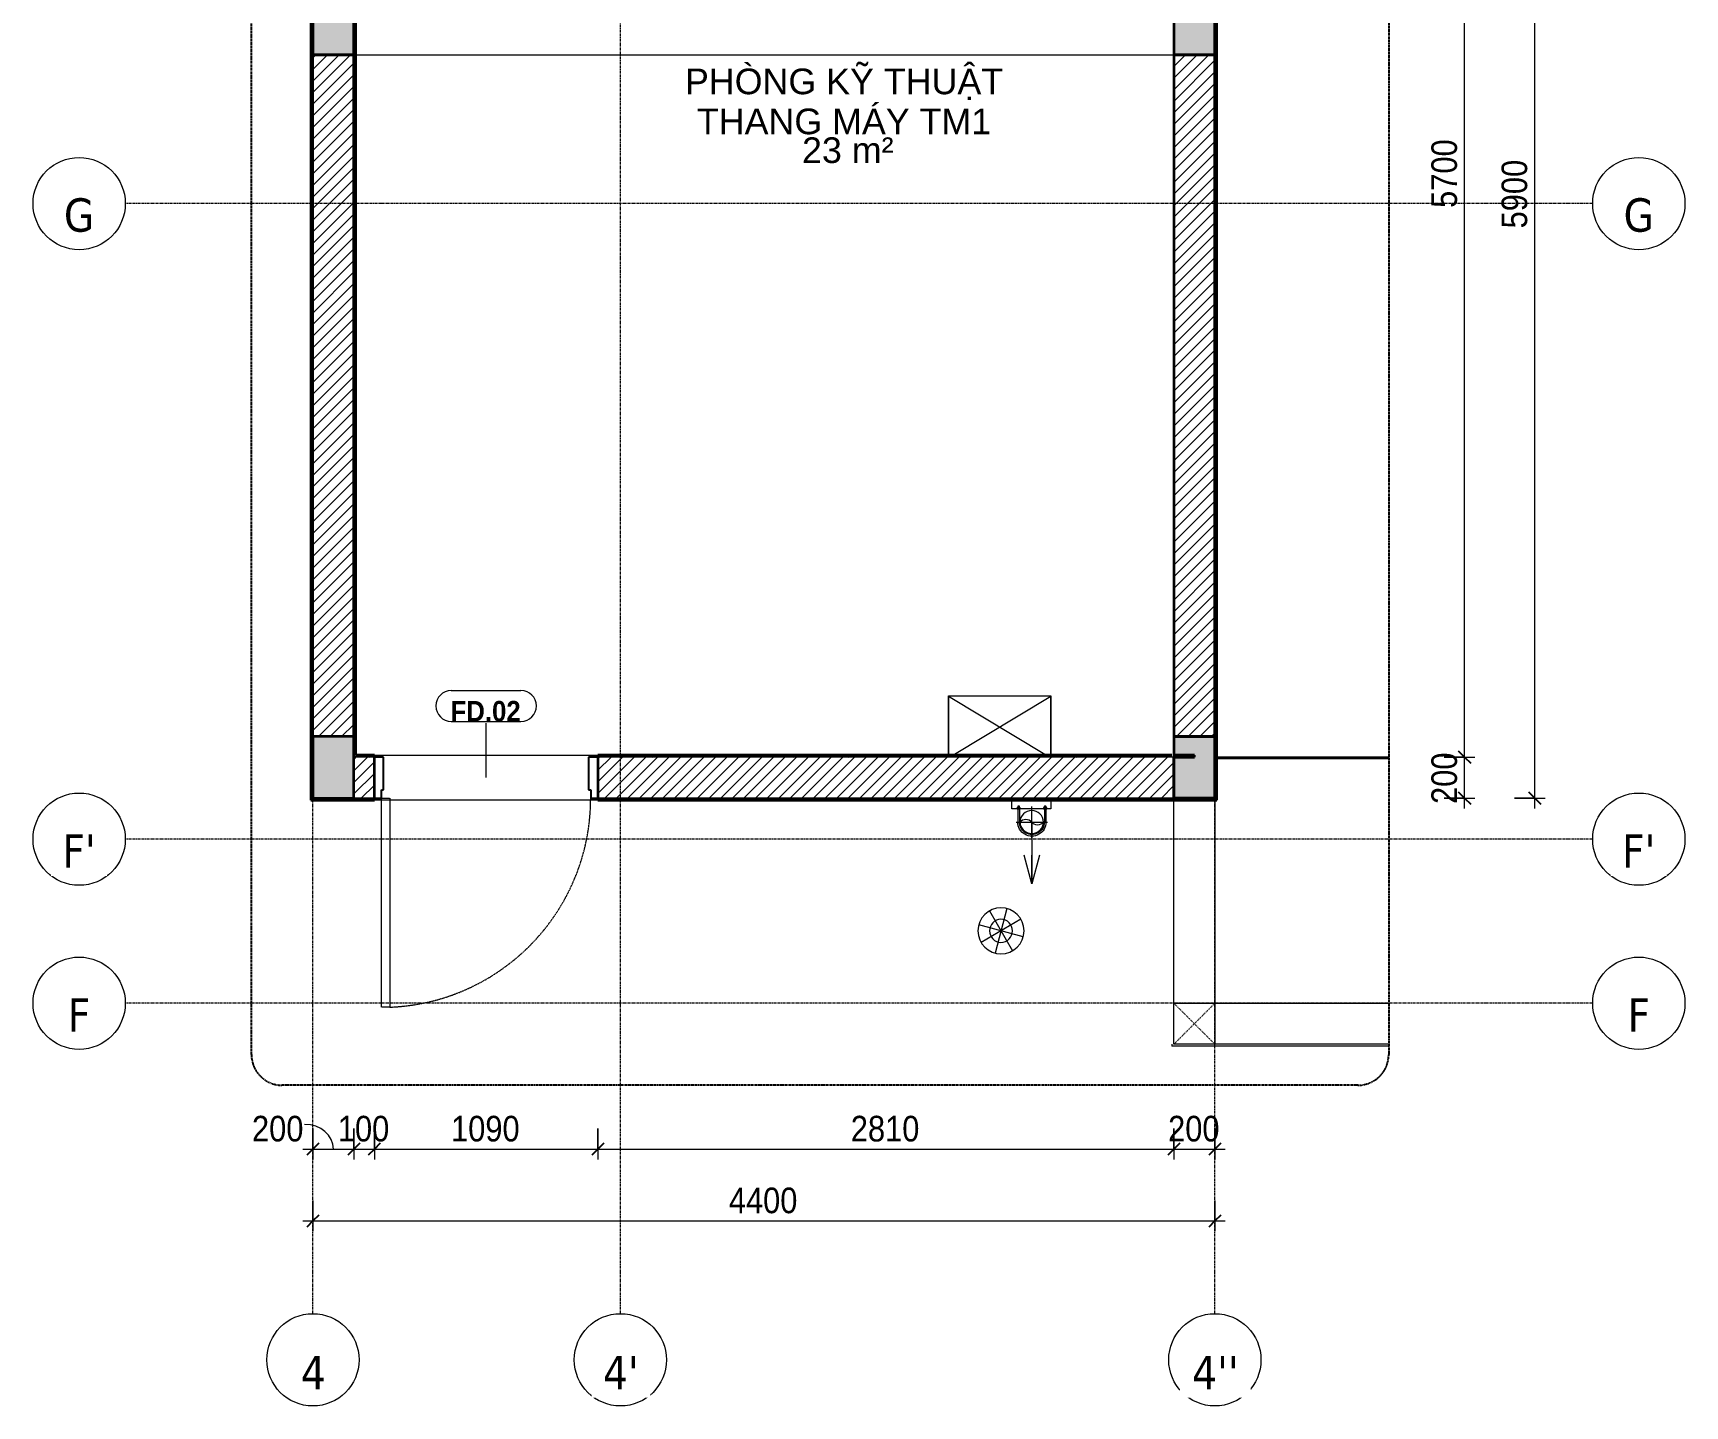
# Model space of a CAD drawing. Header units: millimetres. Extents: x 42962 to 86732, y 2002 to 54980.
# Drawn here: x 72750 to 80809, y 42573 to 49269 of the extents above; entities that cross this region are included whole.
import ezdxf

# ---------------------------------------------------------------- set-up
doc = ezdxf.new("R2010")
doc.units = ezdxf.units.MM
for name, pattern in [('Dash', [6, 3, -3]), ('Dash - Tight', [4.5, 3, -1.5]), ('Grid Line', [22.225, 12.7, -3.175, 3.175, -3.175]), ('Hidden', [7.14375, 4.7625, -2.38125]), ('IMPORT-CENTER', [2000, 1250, -250, 250, -250]), ('IMPORT-CENTER _3_', [10.16, 6.35, -1.27, 1.27, -1.27])]:
    doc.linetypes.add(name, pattern=pattern)
for name, color, linetype, lineweight in [('0-2', 10, 'Continuous', 5), ('A-ANNO-DIMS', 211, 'Continuous', 9), ('A-ANNO-DIMS-50', 211, 'Continuous', 9), ('A-AREA-IDEN', 2, 'Continuous', 9), ('A-DETL-GENF-1', 92, 'Dash - Tight', 18), ('A-DETL-GENF-2', 92, 'Hidden', 25), ('A-DOOR', 31, 'Continuous', 18), ('A-DOOR-FRAM', 31, 'Continuous', 25), ('A-DOOR-IDEN', 31, 'Continuous', 9), ('A-FLOR-1', 250, 'Continuous', 18), ('A-WALL', 113, 'Continuous', 18), ('A-WALL-1', 113, 'Continuous', 35), ('A-WALL-PATT-1', 111, 'Continuous', 18), ('G-IMPT', 8, 'Continuous', 18), ('G-IMPT-1', 8, 'Continuous', 25), ('G-IMPT-2', 8, 'IMPORT-CENTER _3_', 18), ('G-IMPT-4', 8, 'IMPORT-CENTER', 18), ('I-WALL', 2, 'Continuous', 18), ('I-WALL-2', 2, 'Continuous', 35), ('M-EQPM', 50, 'Continuous', 18), ('S-COLS', 52, 'Continuous', 18), ('S-COLS-1', 9, 'Continuous', 5), ('S-COLS-2', 7, 'Continuous', 35), ('S-COLS-4', 254, 'Continuous', 18), ('S-COLS-6', 250, 'Continuous', 18), ('S-COLS-HDLN', 52, 'Dash', 18), ('S-GRID-1', 1, 'Grid Line', 9), ('S-GRID-IDEN', 1, 'Continuous', 9)]:
    doc.layers.add(name, color=color, linetype=linetype, lineweight=lineweight)
doc.styles.add('Arial', font='arial.ttf', dxfattribs={"height": 125})
doc.styles.add('Arial_B_1', font='arialbd.ttf', dxfattribs={"width": 0.9, "height": 100})
doc.styles.add('Tahoma_B', font='tahomabd.ttf', dxfattribs={"height": 162.5})
doc.styles.add('UTM Avo', font='', dxfattribs={"width": 0.9, "height": 125})
doc.styles.get('UTM Avo').set_extended_font_data('UTM Avo')
doc.dimstyles.new('1_Dim_chi_tiet_2_5', dxfattribs={"dimscale": 304.8, "dimtxt": 124.912619, "dimasz": 0.19685, "dimexe": 0.164042, "dimexo": 0.0625, "dimgap": 0.016404, "dimtad": 1, "dimdec": 0, "dimrnd": 5, "dimzin": 0, "dimdsep": 46, "dimtxsty": 'UTM Avo', "dimblk1": 'OBLIQUE', "dimblk2": 'OBLIQUE', "dimsah": 1, "dimcen": 0.09, "dimdle": 0.164042, "dimazin": 0, "dimtfac": 1, "dimtdec": 4, "dimtix": 1, "dimtmove": 0, "dimatfit": 3, "dimfxl": 0.328084, "dimfxlon": 1, "dimtvp": 1, "dimtolj": 1, "dimtzin": 0, "dimarcsym": 2})
doc.dimstyles.new('1_Dim_chi_tiet_2_5_1', dxfattribs={"dimscale": 304.8, "dimtxt": 124.912619, "dimasz": 0.19685, "dimexe": 0.164042, "dimexo": 0.0625, "dimgap": 0.016404, "dimtad": 1, "dimdec": 0, "dimrnd": 5, "dimzin": 0, "dimdsep": 46, "dimtxsty": 'UTM Avo', "dimblk1": 'OBLIQUE', "dimblk2": 'OBLIQUE', "dimsah": 1, "dimcen": 0.09, "dimdle": 0.164042, "dimazin": 0, "dimtfac": 1, "dimtdec": 4, "dimtix": 1, "dimtmove": 1, "dimatfit": 3, "dimfxl": 0.328084, "dimfxlon": 1, "dimtvp": 1, "dimtolj": 1, "dimtzin": 0, "dimarcsym": 2})
pattern_1 = [(45, (29662.855, 0), (-28.284271, 28.284271), [])]
pattern_2 = [(45, (29662.855, 0), (-26.516504, 26.516504), [])]

# ---------------------------------------------------------------- blocks, each defined once
blk = doc.blocks.new('M_Concrete-Rectangular-Column2 - 200x300-474825-TKCS_THANG MÁY TM1 - MẶT BẰNG TUM MÁI')
at = {"layer": 'S-COLS-4'}
blk.add_hatch(color=256, dxfattribs=at).paths.add_polyline_path([(-150, 100), (-150, -100), (150, -100), (150, 100)])
at = {"layer": 'S-COLS-2'}
for p, q in [((-150, 100), (150, 100)), ((-150, -100), (-150, 100)), ((150, 100), (150, -100)), ((150, -100), (-150, -100))]:
    blk.add_line(p, q, dxfattribs=at)
blk = doc.blocks.new('M_Concrete-Rectangular-Column2 - 200x300-688329-TKCS_THANG MÁY TM1 - MẶT BẰNG TUM MÁI')
at = {"layer": 'S-COLS-4'}
blk.add_hatch(color=256, dxfattribs=at).paths.add_polyline_path([(-150, -100), (150, -100), (150, 100), (-150, 100)])
at = {"layer": 'S-COLS-2'}
for p, q in [((150, 100), (-150, 100)), ((-150, 100), (-150, -100)), ((150, -100), (150, 100)), ((-150, -100), (150, -100))]:
    blk.add_line(p, q, dxfattribs=at)
blk = doc.blocks.new('NCV_TKTC_KET CAU_rvt-4-TKCS_THANG MÁY TM1 - MẶT BẰNG TUM MÁI')
at = {"layer": 'S-COLS-1'}
for points in [[(48852.6, 51361.9), (48852.6, 51661.9), (48652.6, 51661.9), (48652.6, 51361.9)], [(44652.5, 49161.9), (44652.5, 49461.9), (44452.5, 49461.9), (44452.5, 49161.9)], [(48852.6, 49161.9), (48852.6, 49461.9), (48652.6, 49461.9), (48652.6, 49161.9)], [(48852.6, 45537), (48852.6, 45837), (48652.6, 45837), (48652.6, 45537)]]:
    blk.add_hatch(color=256, dxfattribs=at).paths.add_polyline_path(points)
at = {"layer": 'A-FLOR-1'}
for p, q in [((44662.6, 49161.9), (48652.6, 49161.9)), ((47552.6, 45747), (47552.6, 46035.6)), ((47552.6, 46035.6), (48052.6, 46035.6)), ((48052.6, 46035.6), (48052.6, 45747)), ((49700.6, 45736.9), (48862.5, 45736.9))]:
    blk.add_line(p, q, dxfattribs=at)
at = {"layer": 'S-COLS-2'}
for p, q in [((48852.6, 51661.9), (48652.6, 51661.9)), ((48652.6, 51661.9), (48652.6, 51361.9)), ((48852.6, 51361.9), (48852.6, 51661.9)), ((48652.6, 51361.9), (48852.6, 51361.9)), ((44652.5, 49461.9), (44452.5, 49461.9)), ((44452.5, 49461.9), (44452.5, 49161.9)), ((44652.5, 49161.9), (44652.5, 49461.9)), ((48852.6, 49461.9), (48652.6, 49461.9)), ((48652.6, 49461.9), (48652.6, 49161.9)), ((48852.6, 49161.9), (48852.6, 49461.9)), ((44452.5, 49161.9), (44652.5, 49161.9)), ((48652.6, 49161.9), (48852.6, 49161.9)), ((48852.6, 45837), (48652.6, 45837)), ((48652.6, 45837), (48652.6, 45537)), ((48852.6, 45537), (48852.6, 45837)), ((48652.6, 45537), (48852.6, 45537))]:
    blk.add_line(p, q, dxfattribs=at)
at = {"layer": 'S-COLS-6'}
for name, p, rotation in [('M_Concrete-Rectangular-Column2 - 200x300-474825-TKCS_THANG MÁY TM1 - MẶT BẰNG TUM MÁI', (44602.6, 51561.9), 180), ('M_Concrete-Rectangular-Column2 - 200x300-688329-TKCS_THANG MÁY TM1 - MẶT BẰNG TUM MÁI', (44552.5, 45687), 90)]:
    blk.add_blockref(name, p, dxfattribs=dict(at, rotation=rotation))
blk = doc.blocks.new('FD_02 - FD_03 - FD_02-KY THUAT-1000x2200mm-2150404-TKCS_THANG MÁY TM1 - MẶT BẰNG TUM MÁI')
at = {"layer": 'A-DETL-GENF-1'}
for p, q in [((470, 100), (470, 1120)), ((470, 1120), (510, 1120)), ((510, 1120), (510, 100)), ((510, 100), (470, 100))]:
    blk.add_line(p, q, dxfattribs=at)
blk.add_arc((510, 100), 1020, 92.24747, 180, dxfattribs=at)
at = {"layer": 'A-DOOR-FRAM'}
for p, q in [((-510, 100), (-545, 100)), ((-510, 60), (-510, 100)), ((545, 100), (510, 100)), ((510, 100), (510, 60)), ((-500, 60), (-510, 60)), ((-500, -100), (-500, 60)), ((510, 60), (500, 60)), ((500, 60), (500, -100)), ((-545, -100), (-500, -100)), ((500, -100), (545, -100))]:
    blk.add_line(p, q, dxfattribs=at)
blk = doc.blocks.new('TKTC_XREF_260130_MB TUM MAI - TKTC_XREF_260130_MB TUM MAI_dwg_RD-4167670-TKCS_THANG MÁY TM1 - MẶT BẰNG TUM MÁI')
at = {"layer": 'G-IMPT'}
for p, q in [((0, 75), (0, -75)), ((-75, 0), (75, 0)), ((-53, 53), (53, -53)), ((-53, -53), (53, 53))]:
    blk.add_line(p, q, dxfattribs=at)
for radius in [75, 37.5]:
    blk.add_circle((0, 0), radius, dxfattribs=at)
blk = doc.blocks.new('TKTC_XREF_260130_MB TUM MAI - TKTC_XREF_260130_MB TUM MAI_dwg_AR-4167679-TKCS_THANG MÁY TM1 - MẶT BẰNG TUM MÁI')
at = {"layer": 'G-IMPT'}
blk.add_line((64, -9), (-97, -52), dxfattribs=at)
blk = doc.blocks.new('TKTC_XREF_260130_MB TUM MAI - TKTC_XREF_260130_MB TUM MAI_dwg_CUM U_DN100-4167675-TKCS_THANG MÁY TM1 - MẶT BẰNG TUM MÁI')
at = {"layer": 'G-IMPT'}
blk.add_hatch(color=256, dxfattribs=at).paths.add_polyline_path([(61, 0), (58.9, -15.8), (52.8, -30.5), (43.1, -43.1), (30.5, -52.8), (15.8, -58.9), (0, -61), (0, -57), (14.8, -55.1), (28.5, -49.4), (40.3, -40.3), (49.4, -28.5), (55.1, -14.8), (57, 0), (55.1, 14.8), (49.4, 28.5), (40.3, 40.3), (28.5, 49.4), (14.8, 55.1), (0, 57), (0, 61), (15.8, 58.9), (30.5, 52.8), (43.1, 43.1), (52.8, 30.5), (58.9, 15.8)])
for p, q in [((-79.1, 66.6), (-79.1, 63.4)), ((-76.6, 66.6), (-76.6, 63.4)), ((-74.6, 66.6), (-74.6, 63.4)), ((-72.7, 69.3), (-72.7, 60.7)), ((-66.9, 67.9), (-71.7, 67.9)), ((-66.9, 62.1), (-71.7, 62.1)), ((-65, 69), (0, 69)), ((-79.1, -63.4), (-79.1, -66.6)), ((-76.6, -63.4), (-76.6, -66.6)), ((-74.6, -63.4), (-74.6, -66.6)), ((-72.7, -60.7), (-72.7, -69.3)), ((-66.9, -62.1), (-71.7, -62.1)), ((-66.9, -67.9), (-71.7, -67.9)), ((-65, -69), (0, -69))]:
    blk.add_line(p, q, dxfattribs=at)
at = {"layer": 'G-IMPT', "flags": 128}
for points in [[(-72.7, 67.6), (-78.1, 67.6), (-78.1, 62.4), (-72.7, 62.4)], [(-71.7, 59.2), (-66.9, 59.2), (-66.9, 70.8), (-71.7, 70.8)], [(-66.9, 70.8), (-66.9, 72.7), (-65, 72.7), (-65, 57.3), (-66.9, 57.3), (-66.9, 59.2)], [(-65, 61), (0, 61), (0, 57)], [(-72.7, -62.4), (-78.1, -62.4), (-78.1, -67.6), (-72.7, -67.6)], [(-71.7, -70.8), (-66.9, -70.8), (-66.9, -59.2), (-71.7, -59.2)], [(-66.9, -59.2), (-66.9, -57.3), (-65, -57.3), (-65, -72.7), (-66.9, -72.7), (-66.9, -70.8)], [(-65, -61), (0, -61), (0, -57)]]:
    blk.add_lwpolyline(points, dxfattribs=at)
at = {"layer": 'G-IMPT'}
for centre, radius, start, end in [((-78.1, 66.6), 0.96, 90, 180), ((-78.1, 63.4), 0.96, 180, 270), ((-71.1, 69.3), 1.56, 112.61986, 247.38014), ((-67.9, 65), 4.8, 143.1301, 216.8699), ((-71.1, 60.7), 1.56, 112.61986, 247.38014), ((0, 0), 69, 270, 90), ((0, 0), 61, 270, 90), ((0, 0), 57, 270, 90), ((-78.1, -63.4), 0.96, 90, 180), ((-78.1, -66.6), 0.96, 180, 270), ((-71.1, -60.7), 1.56, 112.61986, 247.38014), ((-67.9, -65), 4.8, 143.1301, 216.8699), ((-71.1, -69.3), 1.56, 112.61986, 247.38014)]:
    blk.add_arc(centre, radius, start, end, dxfattribs=at)
blk = doc.blocks.new('TKTC_XREF_260130_MB TUM MAI - TKTC_XREF_260130_MB TUM MAI_dwg_$cc-4167671-TKCS_THANG MÁY TM1 - MẶT BẰNG TUM MÁI')
at = {"layer": 'G-IMPT'}
blk.add_circle((0, 0), 0.5, dxfattribs=at)
for centre, radius, start, end in [((0, 0), 0.5, 90, 270), ((0.188, 0.25), 0.313, 126.8699, 233.1301), ((-0.188, -0.25), 0.313, 306.8699, 53.1301)]:
    blk.add_arc(centre, radius, start, end, dxfattribs=at)
at = {"layer": 'G-IMPT-2'}
for p, q in [((-0.673, 0), (0.673, 0)), ((0, -0.673), (0, 0.673))]:
    blk.add_line(p, q, dxfattribs=at)
blk = doc.blocks.new('TKTC_XREF_260130_MB TUM MAI - TKTC_XREF_260130_MB TUM MAI_dwg_AR-4167677-TKCS_THANG MÁY TM1 - MẶT BẰNG TUM MÁI')
at = {"layer": 'G-IMPT'}
blk.add_line((97, 0), (-97, 0), dxfattribs=at)
at = {"layer": 'G-IMPT', "flags": 128}
blk.add_lwpolyline([(-97, 52), (97, 0), (-97, -52)], dxfattribs=at)
blk = doc.blocks.new('TKTC_XREF_260130_MB TUM MAI - TKTC_XREF_260130_MB TUM MAI_dwg_M-FLOW-ARROW-4167685-TKCS_THANG MÁY TM1 - MẶT BẰNG TUM MÁI')
at = {"layer": 'G-IMPT'}
blk.add_hatch(color=256, dxfattribs=at).paths.add_polyline_path([(-81183.4, 34711.8), (-81116.7, 34711.8), (-81150.1, 34911.8)])
for p, q in [((-81150.1, 34911.8), (-81183.4, 34711.8)), ((-81116.7, 34711.8), (-81150.1, 34911.8)), ((-81183.4, 34711.8), (-81116.7, 34711.8))]:
    blk.add_line(p, q, dxfattribs=at)
at = {"layer": 'G-IMPT', "flags": 128}
blk.add_lwpolyline([(-81150.1, 34438.3), (-81150.1, 34478.8), (-81070, 34585), (-81230.1, 34538.7), (-81150.1, 34644.9), (-81150.1, 34911.8)], dxfattribs=at)
blk = doc.blocks.new('TKTC_XREF_260130_MB TUM MAI - TKTC_XREF_260130_MB TUM MAI_dwg_A$Ced4233ca-4167688-TKCS_THANG MÁY TM1 - MẶT BẰNG TUM MÁI')
at = {"layer": 'G-IMPT'}
blk.add_circle((-80799.7, 34667.3), 0.3, dxfattribs=at)
blk.add_blockref('TKTC_XREF_260130_MB TUM MAI - TKTC_XREF_260130_MB TUM MAI_dwg_M-FLOW-ARROW-4167685-TKCS_THANG MÁY TM1 - MẶT BẰNG TUM MÁI', (0, 0))
blk = doc.blocks.new('TKTC_XREF_260130_MB TUM MAI - TKTC_XREF_260130_MB TUM MAI_dwg-4167669-TKCS_THANG MÁY TM1 - MẶT BẰNG TUM MÁI')
at = {"layer": 'G-IMPT'}
for p, q in [((-155599.2, -815134.1), (-155599.2, -815421.1)), ((-155577.5, -815421.1), (-155099.2, -815134.1))]:
    blk.add_line(p, q, dxfattribs=at)
at = {"layer": 'G-IMPT', "flags": 128}
for points in [[(-155099.2, -815421.1), (-155099.2, -815134.1), (-155599.2, -815134.1), (-155120.8, -815421.1)], [(-155099.2, -815641.1), (-155099.4, -815682.8), (-155289.5, -815682.8), (-155289.2, -815641.1)]]:
    blk.add_lwpolyline(points, dxfattribs=at)
at = {"layer": 'G-IMPT-1'}
blk.add_line((-153451.1, -815437.8), (-154289.2, -815437.8), dxfattribs=at)
at = {"layer": 'G-IMPT-4'}
blk.add_line((-155192.8, -815747.8), (-155192.8, -816048.8), dxfattribs=at)
blk.add_blockref('TKTC_XREF_260130_MB TUM MAI - TKTC_XREF_260130_MB TUM MAI_dwg_A$Ced4233ca-4167688-TKCS_THANG MÁY TM1 - MẶT BẰNG TUM MÁI', (-75899.2, -843934.4))
at = {"extrusion": (0, 0, -1)}
for name, p, xscale, yscale, zscale, rotation in [('TKTC_XREF_260130_MB TUM MAI - TKTC_XREF_260130_MB TUM MAI_dwg_AR-4167679-TKCS_THANG MÁY TM1 - MẶT BẰNG TUM MÁI', (155192.9, -809386.3), 0.7206551409326495, 0.7206551409326495, -0.7206551409326495, 89.99621191387129), ('TKTC_XREF_260130_MB TUM MAI - TKTC_XREF_260130_MB TUM MAI_dwg_$cc-4167671-TKCS_THANG MÁY TM1 - MẶT BẰNG TUM MÁI', (155192.8, -815747.8), 113.7150000000073, 113.7150000000073, -113.7150000000073, 89.99900866374676), ('TKTC_XREF_260130_MB TUM MAI - TKTC_XREF_260130_MB TUM MAI_dwg_CUM U_DN100-4167675-TKCS_THANG MÁY TM1 - MẶT BẰNG TUM MÁI', (155191.9, -815747.8), 0.9975000000000006, 0.9975000000000006, -0.9975000000000006, 270.0009913382947), ('TKTC_XREF_260130_MB TUM MAI - TKTC_XREF_260130_MB TUM MAI_dwg_RD-4167670-TKCS_THANG MÁY TM1 - MẶT BẰNG TUM MÁI', (155342.6, -816278.1), 1.5, 1.5, -1.5, 330.0137897223599)]:
    blk.add_blockref(name, p, dxfattribs=dict(at, xscale=xscale, yscale=yscale, zscale=zscale, rotation=rotation))
at = {"xscale": 0.7206551409326495, "yscale": 0.7206551409326495, "zscale": 0.7206551409326495, "rotation": 269.9962119138713}
blk.add_blockref('TKTC_XREF_260130_MB TUM MAI - TKTC_XREF_260130_MB TUM MAI_dwg_AR-4167677-TKCS_THANG MÁY TM1 - MẶT BẰNG TUM MÁI', (-155192.8, -815979.2), dxfattribs=at)
blk = doc.blocks.new('TKTC_XREF_260130_MB TUM MAI - TKTC_XREF_251221_MB TUM MAI-2041484-TKCS_THANG MÁY TM1 - MẶT BẰNG TUM MÁI')
blk.add_blockref('TKTC_XREF_260130_MB TUM MAI - TKTC_XREF_260130_MB TUM MAI_dwg-4167669-TKCS_THANG MÁY TM1 - MẶT BẰNG TUM MÁI', (169499.2, 843934.4))
blk = doc.blocks.new('G1_SOF - BO TRU - 200x200-3061822-TKCS_THANG MÁY TM1 - MẶT BẰNG TUM MÁI')
at = {"layer": 'S-COLS'}
for p, q in [((-100, 100), (100, 100)), ((-100, -100), (-100, 100)), ((100, 100), (100, -100)), ((100, -100), (-100, -100))]:
    blk.add_line(p, q, dxfattribs=at)
at = {"layer": 'S-COLS-HDLN'}
for p, q in [((100, 100), (-100, -100)), ((-100, 100), (100, -100))]:
    blk.add_line(p, q, dxfattribs=at)
blk = doc.blocks.new('BORDER VIEW - BORDER VIEW-3978802-TKCS_THANG MÁY TM1 - MẶT BẰNG TUM MÁI')
at = {"layer": 'A-DETL-GENF-2'}
for p, q in [((150, 8047.8), (5398.1, 8047.8)), ((0, 150), (0, 7897.8)), ((5548.1, 7897.8), (5548.1, 150)), ((5398.1, 0), (150, 0))]:
    blk.add_line(p, q, dxfattribs=at)
for centre, start, end in [((150, 7897.8), 90, 180), ((5398.1, 7897.8), 360, 90), ((150, 150), 180, 270), ((5398.1, 150), 270, 0)]:
    blk.add_arc(centre, 150, start, end, dxfattribs=at)
blk = doc.blocks.new('Grid - M_Grid Head - Circle-353313-TKCS_THANG MÁY TM1 - MẶT BẰNG TUM MÁI')
at = {"layer": 'S-GRID-IDEN'}
blk.add_circle((0, 0), 4.5, dxfattribs=at)
blk = doc.blocks.new('STN_Door Tag - STN_Door Tag-1788670-TKCS_THANG MÁY TM1 - MẶT BẰNG TUM MÁI')
at = {"layer": 'A-DOOR-IDEN'}
for p, q in [((-3.37, 1.49), (3.43, 1.49)), ((-3.37, -1.52), (3.43, -1.52))]:
    blk.add_line(p, q, dxfattribs=at)
for centre, start, end in [((-3.37, -0.01), 90, 270), ((3.43, -0.01), 270, 90)]:
    blk.add_arc(centre, 1.51, start, end, dxfattribs=at)
blk = doc.blocks.new('DIMBLOCK91-TKCS_THANG MÁY TM1 - MẶT BẰNG TUM MÁI')
at = {"layer": 'A-ANNO-DIMS-50'}
for p, q in [((74115.4, 43925.3), (74115.4, 43775.3)), ((74115.4, 43825.3), (74115.4, 43925.3)), ((74315.4, 43925.3), (74315.4, 43775.3)), ((74315.4, 43825.3), (74315.4, 43925.3)), ((74065.4, 43825.3), (74315.4, 43825.3))]:
    blk.add_line(p, q, dxfattribs=at)
at = {"layer": 'A-ANNO-DIMS-50', "lineweight": 25}
for p, q in [((74115.4, 43825.3), (74145.4, 43855.3)), ((74315.4, 43825.3), (74345.4, 43855.3)), ((74115.4, 43825.3), (74085.4, 43795.3)), ((74315.4, 43825.3), (74285.4, 43795.3))]:
    blk.add_line(p, q, dxfattribs=at)
at = {"layer": 'A-ANNO-DIMS-50'}
blk.add_ellipse((74075, 43825.3), major_axis=(140.4, 0), ratio=0.859304, start_param=0, end_param=1.570796, dxfattribs=at)
at = {"layer": 'A-ANNO-DIMS-50', "color": 0, "insert": (73818.2, 43987.7), "char_height": 125, "width": 308.118, "attachment_point": 1, "line_spacing_factor": 1.110334, "style": 'UTM Avo'}
blk.add_mtext('200', dxfattribs=at)
blk = doc.blocks.new('_Oblique')
at = {"color": 0, "linetype": 'ByBlock', "lineweight": -2}
blk.add_line((-0.5, -0.5), (0.5, 0.5), dxfattribs=at)
blk = doc.blocks.new('DIMBLOCK92-TKCS_THANG MÁY TM1 - MẶT BẰNG TUM MÁI')
at = {"layer": 'A-ANNO-DIMS-50'}
for p, q in [((74315.4, 43925.3), (74315.4, 43775.3)), ((74315.4, 43825.3), (74315.4, 43925.3)), ((74415.4, 43925.3), (74415.4, 43775.3)), ((74415.4, 43825.3), (74415.4, 43925.3)), ((74315.4, 43825.3), (74415.4, 43825.3))]:
    blk.add_line(p, q, dxfattribs=at)
at = {"layer": 'A-ANNO-DIMS-50', "lineweight": 25}
for p, q in [((74315.4, 43825.3), (74345.4, 43855.3)), ((74415.4, 43825.3), (74445.4, 43855.3)), ((74315.4, 43825.3), (74285.4, 43795.3)), ((74415.4, 43825.3), (74385.4, 43795.3))]:
    blk.add_line(p, q, dxfattribs=at)
at = {"layer": 'A-ANNO-DIMS-50', "color": 0, "insert": (74237, 43987.7), "char_height": 125, "width": 308.118, "attachment_point": 1, "line_spacing_factor": 1.110334, "style": 'UTM Avo'}
blk.add_mtext('100', dxfattribs=at)
blk = doc.blocks.new('DIMBLOCK93-TKCS_THANG MÁY TM1 - MẶT BẰNG TUM MÁI')
at = {"layer": 'A-ANNO-DIMS-50'}
for p, q in [((74415.4, 43925.3), (74415.4, 43775.3)), ((74415.4, 43825.3), (74415.4, 43925.3)), ((75505.4, 43925.3), (75505.4, 43775.3)), ((75505.4, 43825.3), (75505.4, 43925.3)), ((74415.4, 43825.3), (75505.4, 43825.3))]:
    blk.add_line(p, q, dxfattribs=at)
at = {"layer": 'A-ANNO-DIMS-50', "lineweight": 25}
for p, q in [((74415.4, 43825.3), (74445.4, 43855.3)), ((75505.4, 43825.3), (75535.4, 43855.3)), ((74415.4, 43825.3), (74385.4, 43795.3)), ((75505.4, 43825.3), (75475.4, 43795.3))]:
    blk.add_line(p, q, dxfattribs=at)
at = {"layer": 'A-ANNO-DIMS-50', "color": 0, "insert": (74789.2, 43987.7), "char_height": 125, "width": 410.824, "attachment_point": 1, "line_spacing_factor": 1.110334, "style": 'UTM Avo'}
blk.add_mtext('1090', dxfattribs=at)
blk = doc.blocks.new('DIMBLOCK94-TKCS_THANG MÁY TM1 - MẶT BẰNG TUM MÁI')
at = {"layer": 'A-ANNO-DIMS-50'}
for p, q in [((75505.4, 43925.3), (75505.4, 43775.3)), ((75505.4, 43825.3), (75505.4, 43925.3)), ((78315.6, 43925.3), (78315.6, 43775.3)), ((78315.6, 43825.3), (78315.6, 43925.3)), ((75505.4, 43825.3), (78315.6, 43825.3))]:
    blk.add_line(p, q, dxfattribs=at)
at = {"layer": 'A-ANNO-DIMS-50', "lineweight": 25}
for p, q in [((75505.4, 43825.3), (75535.4, 43855.3)), ((78315.6, 43825.3), (78345.6, 43855.3)), ((75505.4, 43825.3), (75475.4, 43795.3)), ((78315.6, 43825.3), (78285.6, 43795.3))]:
    blk.add_line(p, q, dxfattribs=at)
at = {"layer": 'A-ANNO-DIMS-50', "color": 0, "insert": (76739.3, 43987.7), "char_height": 125, "width": 410.824, "attachment_point": 1, "line_spacing_factor": 1.110334, "style": 'UTM Avo'}
blk.add_mtext('2810', dxfattribs=at)
blk = doc.blocks.new('DIMBLOCK95-TKCS_THANG MÁY TM1 - MẶT BẰNG TUM MÁI')
at = {"layer": 'A-ANNO-DIMS-50'}
for p, q in [((78315.6, 43925.3), (78315.6, 43775.3)), ((78315.6, 43825.3), (78315.6, 43925.3)), ((78515.4, 43925.3), (78515.4, 43775.3)), ((78515.4, 43825.3), (78515.4, 43925.3)), ((78315.6, 43825.3), (78565.4, 43825.3))]:
    blk.add_line(p, q, dxfattribs=at)
at = {"layer": 'A-ANNO-DIMS-50', "lineweight": 25}
for p, q in [((78315.6, 43825.3), (78345.6, 43855.3)), ((78515.4, 43825.3), (78545.4, 43855.3)), ((78315.6, 43825.3), (78285.6, 43795.3)), ((78515.4, 43825.3), (78485.4, 43795.3))]:
    blk.add_line(p, q, dxfattribs=at)
at = {"layer": 'A-ANNO-DIMS-50', "color": 0, "insert": (78287.1, 43987.7), "char_height": 125, "width": 308.118, "attachment_point": 1, "line_spacing_factor": 1.110334, "style": 'UTM Avo'}
blk.add_mtext('200', dxfattribs=at)
blk = doc.blocks.new('DIMBLOCK96-TKCS_THANG MÁY TM1 - MẶT BẰNG TUM MÁI')
at = {"layer": 'A-ANNO-DIMS-50'}
for p, q in [((74115.4, 43575.3), (74115.4, 43425.3)), ((74115.4, 43475.3), (74115.4, 43575.3)), ((78515.4, 43575.3), (78515.4, 43425.3)), ((78515.4, 43475.3), (78515.4, 43575.3)), ((74065.4, 43475.3), (78565.4, 43475.3))]:
    blk.add_line(p, q, dxfattribs=at)
at = {"layer": 'A-ANNO-DIMS-50', "lineweight": 25}
for p, q in [((74115.4, 43475.3), (74085.4, 43445.3)), ((74115.4, 43475.3), (74145.4, 43505.3)), ((78515.4, 43475.3), (78485.4, 43445.3)), ((78515.4, 43475.3), (78545.4, 43505.3))]:
    blk.add_line(p, q, dxfattribs=at)
at = {"layer": 'A-ANNO-DIMS-50', "color": 0, "insert": (76144.2, 43637.7), "char_height": 125, "width": 410.824, "attachment_point": 1, "line_spacing_factor": 1.110334, "style": 'UTM Avo'}
blk.add_mtext('4400', dxfattribs=at)
blk = doc.blocks.new('DIMBLOCK97-TKCS_THANG MÁY TM1 - MẶT BẰNG TUM MÁI')
at = {"layer": 'A-ANNO-DIMS-50'}
for p, q in [((79633.9, 45737), (79783.9, 45737)), ((79733.9, 45737), (79633.9, 45737)), ((79733.9, 45487), (79733.9, 45737)), ((79633.9, 45537), (79783.9, 45537)), ((79733.9, 45537), (79633.9, 45537))]:
    blk.add_line(p, q, dxfattribs=at)
at = {"layer": 'A-ANNO-DIMS-50', "lineweight": 25}
for p, q in [((79733.9, 45737), (79703.9, 45767)), ((79733.9, 45737), (79763.9, 45707)), ((79733.9, 45537), (79703.9, 45567)), ((79733.9, 45537), (79763.9, 45507))]:
    blk.add_line(p, q, dxfattribs=at)
at = {"layer": 'A-ANNO-DIMS-50', "color": 0, "insert": (79571.5, 45508.6), "char_height": 125, "width": 308.118, "attachment_point": 1, "rotation": 90, "line_spacing_factor": 1.110334, "style": 'UTM Avo'}
blk.add_mtext('200', dxfattribs=at)
blk = doc.blocks.new('DIMBLOCK98-TKCS_THANG MÁY TM1 - MẶT BẰNG TUM MÁI')
at = {"layer": 'A-ANNO-DIMS-50'}
for p, q in [((79633.9, 51436.9), (79783.9, 51436.9)), ((79733.9, 51436.9), (79633.9, 51436.9)), ((79733.9, 45737), (79733.9, 51436.9)), ((79633.9, 45737), (79783.9, 45737)), ((79733.9, 45737), (79633.9, 45737))]:
    blk.add_line(p, q, dxfattribs=at)
at = {"layer": 'A-ANNO-DIMS-50', "lineweight": 25}
for p, q in [((79733.9, 51436.9), (79703.9, 51466.9)), ((79733.9, 51436.9), (79763.9, 51406.9)), ((79733.9, 45737), (79703.9, 45767)), ((79733.9, 45737), (79763.9, 45707))]:
    blk.add_line(p, q, dxfattribs=at)
at = {"layer": 'A-ANNO-DIMS-50', "color": 0, "insert": (79571.5, 48415.8), "char_height": 125, "width": 410.824, "attachment_point": 1, "rotation": 90, "line_spacing_factor": 1.110334, "style": 'UTM Avo'}
blk.add_mtext('5700', dxfattribs=at)
blk = doc.blocks.new('DIMBLOCK101-TKCS_THANG MÁY TM1 - MẶT BẰNG TUM MÁI')
at = {"layer": 'A-ANNO-DIMS-50'}
for p, q in [((79976.3, 51436.9), (80126.3, 51436.9)), ((80076.3, 51436.9), (79976.3, 51436.9)), ((80076.3, 45487), (80076.3, 51486.9)), ((79976.3, 45537), (80126.3, 45537)), ((80076.3, 45537), (79976.3, 45537))]:
    blk.add_line(p, q, dxfattribs=at)
at = {"layer": 'A-ANNO-DIMS-50', "lineweight": 25}
for p, q in [((80076.3, 51436.9), (80046.3, 51466.9)), ((80076.3, 51436.9), (80106.3, 51406.9)), ((80076.3, 45537), (80046.3, 45567)), ((80076.3, 45537), (80106.3, 45507))]:
    blk.add_line(p, q, dxfattribs=at)
at = {"layer": 'A-ANNO-DIMS-50', "color": 0, "insert": (79913.9, 48315.8), "char_height": 125, "width": 410.824, "attachment_point": 1, "rotation": 90, "line_spacing_factor": 1.110334, "style": 'UTM Avo'}
blk.add_mtext('5900', dxfattribs=at)

msp = doc.modelspace()

# ---------------------------------------------------------------- hatches: boundary and pattern name
at = {"layer": 'A-WALL-PATT-1'}
h = msp.add_hatch(dxfattribs=at)
h.set_pattern_fill('FP_3', color=256, style=0, pattern_type=2)
h.set_pattern_definition(pattern_2)
h.paths.add_polyline_path([(74315.5, 45737), (74325.5, 45737), (74325.5, 51461.9), (74315.5, 51461.9), (74315.5, 46156.2)])
h = msp.add_hatch(dxfattribs=at)
h.set_pattern_fill('FP_1', color=256, style=0, pattern_type=2)
h.set_pattern_definition(pattern_1)
h.paths.add_polyline_path([(74315.4, 45737), (74315.4, 49161.9), (74115.4, 49161.9), (74115.4, 45837), (74315.3, 45837), (74315.3, 45737)])
h = msp.add_hatch(dxfattribs=at)
h.set_pattern_fill('FP_1', color=256, style=0, pattern_type=2)
h.set_pattern_definition(pattern_1)
h.paths.add_polyline_path([(78515.6, 45837), (78515.6, 49161.9), (78315.6, 49161.9), (78315.6, 45837)])
h = msp.add_hatch(dxfattribs=at)
h.set_pattern_fill('FP_1', color=256, style=0, pattern_type=2)
h.set_pattern_definition(pattern_1)
h.paths.add_polyline_path([(78310.6, 45537), (78315.5, 45537), (78315.5, 45737), (75505.4, 45737), (75505.4, 45537), (78040.4, 45537)])
h.paths.add_polyline_path([(74315.3, 45537), (74415.4, 45537), (74415.4, 45737), (74315.3, 45736.9)])
h = msp.add_hatch(dxfattribs=at)
h.set_pattern_fill('FP_3', color=256, style=0, pattern_type=2)
h.set_pattern_definition(pattern_2)
h.paths.add_polyline_path([(78315.5, 45737), (78415.6, 45737), (78415.6, 45747), (75505.4, 45747), (75505.4, 45737), (78040.4, 45737)])
h.paths.add_polyline_path([(74325.5, 45737), (74415.4, 45737), (74415.4, 45747), (74325.5, 45747)])

# ---------------------------------------------------------------- linework, layer by layer
at = {"layer": 'A-DOOR-IDEN'}
msp.add_line((74960.4, 45637), (74960.4, 45902.7), dxfattribs=at)
at = {"layer": 'A-WALL'}
for p, q in [((74415.4, 45737), (74325.5, 45737)), ((78315.5, 45737), (75505.4, 45737)), ((74315.3, 45537), (74415.4, 45537)), ((74415.4, 45537), (74315.3, 45537)), ((75505.4, 45537), (78310.6, 45537)), ((78310.6, 45537), (75505.4, 45537)), ((78315.6, 44336.9), (78315.6, 45527.4)), ((78515.6, 45527.4), (78515.6, 44536.9)), ((78515.6, 44536.9), (79363.5, 44536.9)), ((79363.5, 44336.9), (78315.6, 44336.9))]:
    msp.add_line(p, q, dxfattribs=at)
at = {"layer": 'A-WALL-1'}
for p, q in [((74315.4, 49161.9), (74115.4, 49161.9)), ((74315.4, 45737), (74315.4, 49161.9)), ((78315.6, 49161.9), (78315.6, 45837)), ((78515.6, 49161.9), (78315.6, 49161.9)), ((78515.6, 45837), (78515.6, 49161.9)), ((78315.6, 45837), (78515.6, 45837)), ((74315.5, 45737), (74315.4, 45737)), ((74415.4, 45537), (74415.4, 45737)), ((75505.4, 45737), (75505.4, 45537)), ((78315.5, 45537), (78315.5, 45737)), ((78310.6, 45537), (78315.5, 45537))]:
    msp.add_line(p, q, dxfattribs=at)
at = {"layer": 'I-WALL'}
for p, q in [((74415.4, 45747), (75505.4, 45747)), ((75505.4, 45527), (74415.4, 45527)), ((78305.6, 44336.9), (78305.6, 44326.9)), ((79363.5, 44326.9), (78305.6, 44326.9))]:
    msp.add_line(p, q, dxfattribs=at)
at = {"layer": 'I-WALL-2'}
for p, q in [((74105.4, 51671.9), (74105.4, 45527)), ((78515.3, 51661.9), (78515.3, 45537.4)), ((78525.3, 45527.4), (78525.3, 51671.9)), ((74115.4, 45837), (74115.4, 51461.9)), ((74315.5, 51461.9), (74315.5, 45737)), ((74325.5, 45747), (74325.5, 51451.9)), ((74315.5, 45737), (74325.5, 45737)), ((74415.4, 45747), (74325.5, 45747)), ((74415.4, 45737), (74415.4, 45747)), ((78305.6, 45747), (75505.4, 45747)), ((75505.4, 45747), (75505.4, 45737)), ((78315.5, 45737), (78415.6, 45737)), ((78415.6, 45747), (78315.6, 45747)), ((78415.6, 45737), (78415.6, 45747)), ((74415.4, 45527), (74415.4, 45537)), ((75505.4, 45537), (75505.4, 45527)), ((78515.3, 45537.4), (78310.6, 45537.4)), ((78310.6, 45537.4), (78310.6, 45537)), ((74105.4, 45527), (74415.4, 45527)), ((75505.4, 45527), (78310.6, 45527)), ((78310.6, 45527), (78310.6, 45527.4)), ((78310.6, 45527.4), (78525.3, 45527.4))]:
    msp.add_line(p, q, dxfattribs=at)
at = {"layer": 'S-GRID-1'}
for p, q in [((74115.4, 44272.7), (74115.4, 51543.5)), ((75615.4, 44272.7), (75615.4, 51543.5)), ((78515.4, 44272.7), (78515.4, 51543.5)), ((74450.1, 48436.9), (73200.1, 48436.9)), ((79108.6, 48436.9), (74450.1, 48436.9)), ((80358.6, 48436.9), (79108.6, 48436.9)), ((74450.1, 45336.9), (73200.1, 45336.9)), ((79108.6, 45336.9), (74450.1, 45336.9)), ((80358.6, 45336.9), (79108.6, 45336.9)), ((74450.1, 44536.9), (73200.1, 44536.9)), ((79108.6, 44536.9), (74450.1, 44536.9)), ((80358.6, 44536.9), (79108.6, 44536.9)), ((74115.4, 43022.7), (74115.4, 44272.7)), ((75615.4, 43022.7), (75615.4, 44272.7)), ((78515.4, 43022.7), (78515.4, 44272.7))]:
    msp.add_line(p, q, dxfattribs=at)

# ---------------------------------------------------------------- block references
at = {"layer": '0-2'}
msp.add_blockref('NCV_TKTC_KET CAU_rvt-4-TKCS_THANG MÁY TM1 - MẶT BẰNG TUM MÁI', (29662.9, 0), dxfattribs=at)
at = {"layer": 'A-DETL-GENF-1'}
msp.add_blockref('BORDER VIEW - BORDER VIEW-3978802-TKCS_THANG MÁY TM1 - MẶT BẰNG TUM MÁI', (73815.4, 44136.9), dxfattribs=at)
at = {"layer": 'A-DOOR', "rotation": 180}
msp.add_blockref('FD_02 - FD_03 - FD_02-KY THUAT-1000x2200mm-2150404-TKCS_THANG MÁY TM1 - MẶT BẰNG TUM MÁI', (74960.4, 45637), dxfattribs=at)
at = {"layer": 'A-DOOR-IDEN', "xscale": 49.99999999999998, "yscale": 49.99999999999998, "zscale": 49.99999999999998}
msp.add_blockref('STN_Door Tag - STN_Door Tag-1788670-TKCS_THANG MÁY TM1 - MẶT BẰNG TUM MÁI', (74958.9, 45987.2), dxfattribs=at)
at = {"layer": 'M-EQPM'}
msp.add_blockref('TKTC_XREF_260130_MB TUM MAI - TKTC_XREF_251221_MB TUM MAI-2041484-TKCS_THANG MÁY TM1 - MẶT BẰNG TUM MÁI', (63315.4, 17233.6), dxfattribs=at)
at = {"layer": 'S-COLS'}
msp.add_blockref('G1_SOF - BO TRU - 200x200-3061822-TKCS_THANG MÁY TM1 - MẶT BẰNG TUM MÁI', (78415.4, 44436.9), dxfattribs=at)
at = {"layer": 'S-GRID-IDEN', "xscale": 49.99999999999998, "yscale": 49.99999999999998, "zscale": 49.99999999999998, "rotation": 89.99999999999986}
for p in [(72975.1, 48436.9), (80583.6, 48436.9), (72975.1, 45336.9), (80583.6, 45336.9), (72975.1, 44536.9), (80583.6, 44536.9)]:
    msp.add_blockref('Grid - M_Grid Head - Circle-353313-TKCS_THANG MÁY TM1 - MẶT BẰNG TUM MÁI', p, dxfattribs=at)
at = {"layer": 'S-GRID-IDEN', "xscale": 49.99999999999998, "yscale": 49.99999999999998, "zscale": 49.99999999999998}
for p in [(74115.4, 42797.7), (75615.4, 42797.7), (78515.4, 42797.7)]:
    msp.add_blockref('Grid - M_Grid Head - Circle-353313-TKCS_THANG MÁY TM1 - MẶT BẰNG TUM MÁI', p, dxfattribs=at)

# ---------------------------------------------------------------- texts
at = {"layer": 'A-AREA-IDEN', "char_height": 125, "line_spacing_factor": 0.936439, "style": 'Arial'}
for s, insert, width, attachment_point in [('\\pt2.5,5,7.5,10,12.5,15,17.5,20,22.5,25,27.5,30,32.5,35,37.5,40,42.5,45,47.5,50,52.5,55,57.5,60,62.5,65,67.5,70,72.5,75,77.5,80;PHÒNG KỸ THUẬT\\PTHANG MÁY TM1', (76706.5, 48773.4), 1558, 8), ('\\pt2.5,5,7.5,10,12.5,15,17.5,20,22.5,25,27.5,30,32.5,35,37.5,40,42.5,45,47.5,50,52.5,55,57.5,60,62.5,65,67.5,70,72.5,75,77.5,80;23 m²', (76724.6, 48696.5), 453, 5)]:
    msp.add_mtext(s, dxfattribs=dict(at, insert=insert, width=width, attachment_point=attachment_point))
at = {"layer": 'A-DOOR-IDEN', "insert": (74957.9, 45960.5), "char_height": 100, "width": 351.45, "attachment_point": 5, "line_spacing_factor": 0.936439, "style": 'Arial_B_1'}
msp.add_mtext('\\pt2.25,4.5,6.75,9,11.25,13.5,15.75,18,20.25,22.5,24.75,27,29.25,31.5,33.75,36,38.25,40.5,42.75,45,47.25,49.5,51.75,54,56.25,58.5,60.75,63,65.25,67.5,69.75,72;FD.02', dxfattribs=at)

# ---------------------------------------------------------------- dimensions: what is measured, and where the dimension line sits
at = {"layer": 'A-ANNO-DIMS'}
for base, p1, p2, override, picture, middle in [((79733.9, 51436.9), (79633.9, 45737), (79633.9, 51436.9), {"dimpost": '<>', "dimfxl": 5699.949304}, 'DIMBLOCK98-TKCS_THANG MÁY TM1 - MẶT BẰNG TUM MÁI', (79664.2, 48587)), ((80076.3, 51436.9), (79976.3, 45537), (79976.3, 51436.9), {"dimpost": '<>', "dimfxl": 5899.949304}, 'DIMBLOCK101-TKCS_THANG MÁY TM1 - MẶT BẰNG TUM MÁI', (80006.6, 48487)), ((79733.9, 45737), (79633.9, 45537), (79633.9, 45737), {"dimpost": '<>', "dimfxl": 200}, 'DIMBLOCK97-TKCS_THANG MÁY TM1 - MẶT BẰNG TUM MÁI', (79664.2, 45637))]:
    dim = msp.add_linear_dim(base=base, p1=p1, p2=p2, angle=90, dimstyle='1_Dim_chi_tiet_2_5', override=override, dxfattribs=at)
    dim.commit()
    dim.dimension.update_dxf_attribs({"geometry": picture, "text_midpoint": middle})
dim = msp.add_linear_dim(base=(74315.4, 43825.3), p1=(74115.4, 43925.3), p2=(74315.4, 43925.3), dimstyle='1_Dim_chi_tiet_2_5_1', override={"dimpost": '<>', "dimfxl": 200}, dxfattribs=at)
dim.commit()
dim.dimension.update_dxf_attribs({"geometry": 'DIMBLOCK91-TKCS_THANG MÁY TM1 - MẶT BẰNG TUM MÁI', "text_midpoint": (73972.3, 43904.4), "dimtype": 160})
for base, p1, p2, override, picture, middle in [((74415.4, 43825.3), (74315.4, 43925.3), (74415.4, 43925.3), {"dimpost": '<>', "dimfxl": 100}, 'DIMBLOCK92-TKCS_THANG MÁY TM1 - MẶT BẰNG TUM MÁI', (74365.4, 43895)), ((75505.4, 43825.3), (74415.4, 43925.3), (75505.4, 43925.3), {"dimpost": '<>', "dimfxl": 1090}, 'DIMBLOCK93-TKCS_THANG MÁY TM1 - MẶT BẰNG TUM MÁI', (74960.4, 43895)), ((78315.6, 43825.3), (75505.4, 43925.3), (78315.6, 43925.3), {"dimpost": '<>', "dimfxl": 2810.142662}, 'DIMBLOCK94-TKCS_THANG MÁY TM1 - MẶT BẰNG TUM MÁI', (76910.5, 43895)), ((78515.4, 43825.3), (78315.6, 43925.3), (78515.4, 43925.3), {"dimpost": '<>', "dimfxl": 199.857339}, 'DIMBLOCK95-TKCS_THANG MÁY TM1 - MẶT BẰNG TUM MÁI', (78415.5, 43895)), ((78515.4, 43475.3), (74115.4, 43575.3), (78515.4, 43575.3), {"dimpost": '<>', "dimfxl": 4400.000001}, 'DIMBLOCK96-TKCS_THANG MÁY TM1 - MẶT BẰNG TUM MÁI', (76315.4, 43545))]:
    dim = msp.add_linear_dim(base=base, p1=p1, p2=p2, dimstyle='1_Dim_chi_tiet_2_5', override=override, dxfattribs=at)
    dim.commit()
    dim.dimension.update_dxf_attribs({"geometry": picture, "text_midpoint": middle})

# ---------------------------------------------------------------- next in the draw order: texts
at = {"layer": 'S-GRID-IDEN', "char_height": 162.5, "attachment_point": 5, "line_spacing_factor": 0.996129, "style": 'Tahoma_B', "bg_fill": 3, "box_fill_scale": 1.25, "bg_fill_color": 256, "bg_fill_true_color": 13158600, "bg_fill_transparency": 0}
for s, insert, width in [('\\pt634.99962,1269.99925,1905.0005,2540.00013,3174.99975,3809.99937,4445.00062,5080.00025,5714.99987,6349.9995,6985.00075,7620.00037,8255,8889.99962,9524.99925,10160.0005,10795.00013,11429.99975,12064.99938,12700.00063,13335.00025,13969.99988,14604.9995,15240.00075,15875.00038,16510,17144.99963,17779.99925,18415.0005,19050.00013,19684.99975,20319.99938;G', (72974.9, 48379.7), 168.5), ('\\pt634.99962,1269.99925,1905.0005,2540.00013,3174.99975,3809.99937,4445.00062,5080.00025,5714.99987,6349.9995,6985.00075,7620.00037,8255,8889.99962,9524.99925,10160.0005,10795.00013,11429.99975,12064.99938,12700.00063,13335.00025,13969.99988,14604.9995,15240.00075,15875.00038,16510,17144.99963,17779.99925,18415.0005,19050.00013,19684.99975,20319.99938;G', (80583.4, 48379.7), 168.5), ("\\pt634.99962,1269.99925,1905.0005,2540.00013,3174.99975,3809.99937,4445.00062,5080.00025,5714.99987,6349.9995,6985.00075,7620.00037,8255,8889.99962,9524.99925,10160.0005,10795.00013,11429.99975,12064.99938,12700.00063,13335.00025,13969.99988,14604.9995,15240.00075,15875.00038,16510,17144.99963,17779.99925,18415.0005,19050.00013,19684.99975,20319.99938;F'", (72974.6, 45279.7), 192), ("\\pt634.99962,1269.99925,1905.0005,2540.00013,3174.99975,3809.99937,4445.00062,5080.00025,5714.99987,6349.9995,6985.00075,7620.00037,8255,8889.99962,9524.99925,10160.0005,10795.00013,11429.99975,12064.99938,12700.00063,13335.00025,13969.99988,14604.9995,15240.00075,15875.00038,16510,17144.99963,17779.99925,18415.0005,19050.00013,19684.99975,20319.99938;F'", (80583.2, 45279.7), 192), ('\\pt634.99962,1269.99925,1905.0005,2540.00013,3174.99975,3809.99937,4445.00062,5080.00025,5714.99987,6349.9995,6985.00075,7620.00037,8255,8889.99962,9524.99925,10160.0005,10795.00013,11429.99975,12064.99938,12700.00063,13335.00025,13969.99988,14604.9995,15240.00075,15875.00038,16510,17144.99963,17779.99925,18415.0005,19050.00013,19684.99975,20319.99938;F', (72974.6, 44479.7), 132.5), ('\\pt634.99962,1269.99925,1905.0005,2540.00013,3174.99975,3809.99937,4445.00062,5080.00025,5714.99987,6349.9995,6985.00075,7620.00037,8255,8889.99962,9524.99925,10160.0005,10795.00013,11429.99975,12064.99938,12700.00063,13335.00025,13969.99988,14604.9995,15240.00075,15875.00038,16510,17144.99963,17779.99925,18415.0005,19050.00013,19684.99975,20319.99938;F', (80583.2, 44479.7), 132.5), ('\\pt634.99962,1269.99925,1905.0005,2540.00013,3174.99975,3809.99937,4445.00062,5080.00025,5714.99987,6349.9995,6985.00075,7620.00037,8255,8889.99962,9524.99925,10160.0005,10795.00013,11429.99975,12064.99938,12700.00063,13335.00025,13969.99988,14604.9995,15240.00075,15875.00038,16510,17144.99963,17779.99925,18415.0005,19050.00013,19684.99975,20319.99938;4', (74117.8, 42735.2), 145.5), ("\\pt634.99962,1269.99925,1905.0005,2540.00013,3174.99975,3809.99937,4445.00062,5080.00025,5714.99987,6349.9995,6985.00075,7620.00037,8255,8889.99962,9524.99925,10160.0005,10795.00013,11429.99975,12064.99938,12700.00063,13335.00025,13969.99988,14604.9995,15240.00075,15875.00038,16510,17144.99963,17779.99925,18415.0005,19050.00013,19684.99975,20319.99938;4'", (75617.8, 42735.2), 205), ("\\pt634.99962,1269.99925,1905.0005,2540.00013,3174.99975,3809.99937,4445.00062,5080.00025,5714.99987,6349.9995,6985.00075,7620.00037,8255,8889.99962,9524.99925,10160.0005,10795.00013,11429.99975,12064.99938,12700.00063,13335.00025,13969.99988,14604.9995,15240.00075,15875.00038,16510,17144.99963,17779.99925,18415.0005,19050.00013,19684.99975,20319.99938;4''", (78517.8, 42735.2), 264.5)]:
    msp.add_mtext(s, dxfattribs=dict(at, insert=insert, width=width))

doc.saveas('drawing.dxf')
